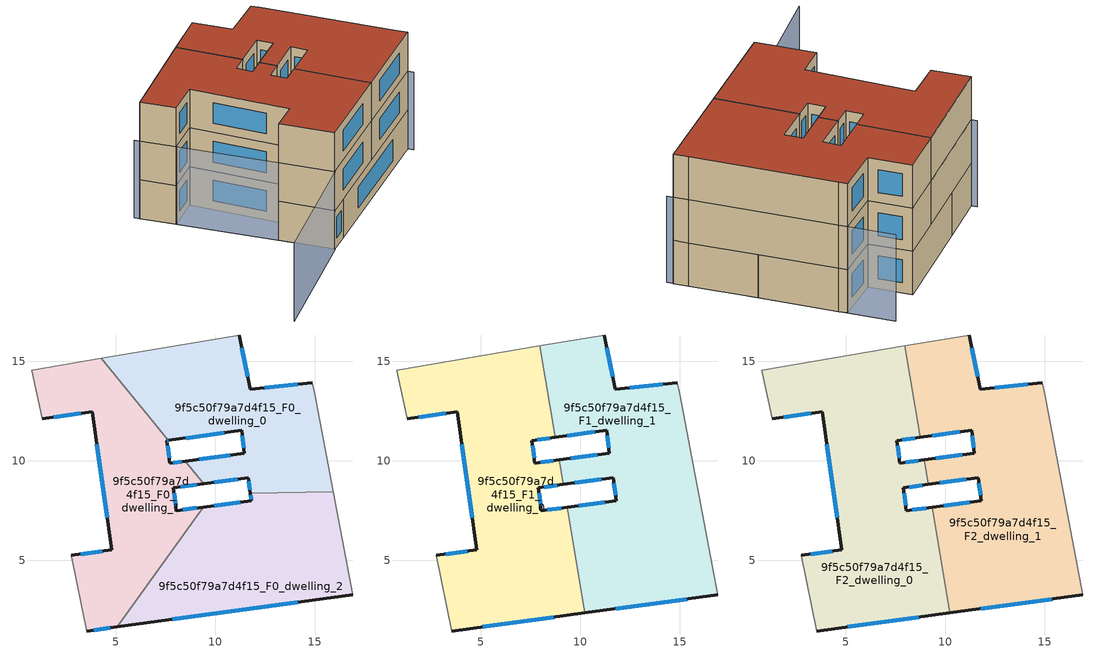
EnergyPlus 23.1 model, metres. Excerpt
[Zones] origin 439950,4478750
9f5c50f79a7d4f15_F0_dwelling_0
 floor ground (EU_floor_Construction): 14.87,13.91 14.99,13.36 15.93,8.44 11.76,8.35 11.65,9.15 9.42,8.84 8.49,9.98 11.45,10.37 11.32,11.53 7.65,11.01 4.27,15.14 11.2,16.31 11.76,13.58 z0
 wall outside (EU_wall_Construction): 14.87,13.91 11.76,13.58 11.2,16.31 / 9.42,8.84 11.65,9.15 11.76,8.35 / 7.65,11.01 11.32,11.53 11.45,10.37 8.49,9.98 z0:3
 wall adiabatic (EU_wall_Construction): 15.93,8.44 14.99,13.36 14.87,13.91 / 11.2,16.31 4.27,15.14 z0:3
 wall to 9f5c50f79a7d4f15_F0_dwelling_2 (EU_wall_Construction): 11.76,8.35 15.93,8.44 z0:3
 wall to 9f5c50f79a7d4f15_F0_dwelling_1 (EU_wall_Construction): 8.49,9.98 9.42,8.84 / 4.27,15.14 7.65,11.01 z0:3
 window (EU_Window_Construction): 14.14,13.83 12.49,13.65 / 11.67,8.96 11.73,8.54 / 9.94,8.92 11.12,9.08 / 10.76,10.28 9.18,10.07 / 11.35,11.26 11.42,10.64 / 8.51,11.13 10.46,11.41 / 11.63,14.22 11.33,15.67 z0.7:2.3
9f5c50f79a7d4f15_F0_dwelling_1
 floor ground (EU_floor_Construction): 7.65,11.01 7.56,11 7.72,9.88 8.49,9.98 9.42,8.84 7.89,8.63 8.04,7.49 9.39,7.67 5.08,1.65 3.54,1.44 2.77,5.25 4.81,5.52 3.82,12.45 1.31,12.11 0.78,14.55 4.27,15.14 z0
 wall outside (EU_wall_Construction): 8.49,9.98 7.72,9.88 7.56,11 7.65,11.01 / 9.39,7.67 8.04,7.49 7.89,8.63 9.42,8.84 / 3.54,1.44 5.08,1.65 / 1.31,12.11 3.82,12.45 4.81,5.52 2.77,5.25 z0:3
 wall adiabatic (EU_wall_Construction): 4.27,15.14 0.78,14.55 1.31,12.11 / 2.77,5.25 3.54,1.44 z0:3
 wall to 9f5c50f79a7d4f15_F0_dwelling_2 (EU_wall_Construction): 5.08,1.65 9.39,7.67 z0:3
 window (EU_Window_Construction): 7.58,11 7.63,11.01 / 7.68,10.14 7.6,10.74 / 8.31,9.96 7.9,9.9 / 8.25,8.68 9.06,8.8 / 8.01,7.76 7.93,8.37 / 9.08,7.62 8.36,7.53 / 3.9,1.49 4.72,1.6 / 4.33,5.45 3.25,5.31 / 4.05,10.83 4.58,7.14 / 1.9,12.19 3.23,12.37 z0.7:2.3
9f5c50f79a7d4f15_F0_dwelling_2
 floor ground (EU_floor_Construction): 15.93,8.44 16.73,4.19 16.91,3.26 5.08,1.65 9.39,7.67 11.81,7.98 11.76,8.35 z0
 wall outside (EU_wall_Construction): 5.08,1.65 16.91,3.26 / 11.76,8.35 11.81,7.98 9.39,7.67 z0:3
 wall adiabatic (EU_wall_Construction): 16.91,3.26 16.73,4.19 15.93,8.44 z0:3
 window (EU_Window_Construction): 7.85,2.03 14.14,2.88 / 11.25,7.91 9.96,7.74 / 11.77,8.27 11.8,8.07 z0.7:2.3
9f5c50f79a7d4f15_F1_dwelling_0
 floor to 9f5c50f79a7d4f15_F0_dwelling_1 (EU_floor_Construction): 7.65,11.01 7.56,11 7.72,9.88 8.49,9.98 9.05,9.29 9.14,8.81 7.89,8.63 8.04,7.49 9.33,7.66 9.34,7.6 5.08,1.65 3.54,1.44 2.77,5.25 4.81,5.52 3.82,12.45 1.31,12.11 0.78,14.55 4.27,15.14 z3
 floor to 9f5c50f79a7d4f15_F0_dwelling_0 (EU_floor_Construction): 8.93,10.04 9.05,9.29 8.49,9.98 z3; 7.96,15.77 8.74,11.17 7.65,11.01 4.27,15.14 z3
 floor to 9f5c50f79a7d4f15_F0_dwelling_2 (EU_floor_Construction): 9.34,7.6 10.23,2.35 5.08,1.65 z3
 wall outside (EU_wall_Construction): 8.93,10.04 7.72,9.88 7.56,11 8.74,11.17 / 9.33,7.66 8.04,7.49 7.89,8.63 9.14,8.8 / 3.54,1.44 10.23,2.35 / 1.31,12.11 3.82,12.45 4.81,5.52 2.77,5.25 z3:6
 wall to 9f5c50f79a7d4f15_F1_dwelling_1 (EU_wall_Construction): 8.74,11.17 7.96,15.77 / 9.14,8.8 8.93,10.04 / 10.23,2.35 9.33,7.66 z3:6
 wall adiabatic (EU_wall_Construction): 2.77,5.25 3.54,1.44 / 7.96,15.77 0.78,14.55 1.31,12.11 z3:6
 window (EU_Window_Construction): 7.84,11.04 8.46,11.13 / 7.68,10.14 7.6,10.74 / 8.64,10 8,9.92 / 8.18,8.67 8.85,8.77 / 8.01,7.76 7.93,8.37 / 9.03,7.62 8.35,7.53 / 5.11,1.66 8.66,2.14 / 4.33,5.45 3.25,5.31 / 4.05,10.83 4.58,7.14 / 1.9,12.19 3.23,12.37 z3.7:5.3
9f5c50f79a7d4f15_F1_dwelling_1
 floor to 9f5c50f79a7d4f15_F0_dwelling_0 (EU_floor_Construction): 14.87,13.91 14.99,13.36 15.93,8.44 11.76,8.35 11.65,9.15 9.42,8.84 9.05,9.29 8.93,10.04 11.45,10.37 11.32,11.53 8.74,11.17 7.96,15.77 11.2,16.31 11.76,13.58 z3
 floor to 9f5c50f79a7d4f15_F0_dwelling_2 (EU_floor_Construction): 15.93,8.44 16.73,4.19 16.91,3.26 10.23,2.35 9.34,7.6 9.39,7.67 11.81,7.98 11.76,8.35 z3
 floor to 9f5c50f79a7d4f15_F0_dwelling_1 (EU_floor_Construction): 9.05,9.29 9.42,8.84 9.14,8.81 z3
 wall outside (EU_wall_Construction): 10.23,2.35 16.91,3.26 / 9.14,8.8 11.65,9.15 11.81,7.98 9.33,7.66 / 8.74,11.17 11.32,11.53 11.45,10.37 8.93,10.04 / 14.87,13.91 11.76,13.58 11.2,16.31 z3:6
 wall adiabatic (EU_wall_Construction): 16.91,3.26 16.73,4.19 14.99,13.36 14.87,13.91 / 11.2,16.31 7.96,15.77 z3:6
 window (EU_Window_Construction): 11.79,2.56 15.34,3.04 / 11.23,7.91 9.91,7.73 / 11.68,8.88 11.77,8.26 / 9.72,8.89 11.06,9.07 / 10.86,10.29 9.52,10.12 / 11.35,11.26 11.42,10.64 / 9.34,11.25 10.71,11.44 / 11.63,14.22 11.33,15.67 / 14.14,13.83 12.49,13.65 z3.7:5.3
9f5c50f79a7d4f15_F2_dwelling_0
 floor to 9f5c50f79a7d4f15_F1_dwelling_0 (EU_floor_Construction): 7.96,15.77 8.74,11.17 7.56,11 7.72,9.88 8.93,10.04 9.14,8.8 7.89,8.63 8.04,7.49 9.33,7.66 10.23,2.35 3.54,1.44 2.77,5.25 4.81,5.52 3.82,12.45 1.31,12.11 0.78,14.55 z6
 wall outside (EU_wall_Construction): 8.93,10.04 7.72,9.88 7.56,11 8.74,11.17 / 9.33,7.66 8.04,7.49 7.89,8.63 9.14,8.8 / 3.54,1.44 10.23,2.35 / 1.31,12.11 3.82,12.45 4.81,5.52 2.77,5.25 z6:9
 wall to 9f5c50f79a7d4f15_F2_dwelling_1 (EU_wall_Construction): 8.74,11.17 7.96,15.77 / 9.14,8.8 8.93,10.04 / 10.23,2.35 9.33,7.66 z6:9
 wall adiabatic (EU_wall_Construction): 2.77,5.25 3.54,1.44 / 7.96,15.77 0.78,14.55 1.31,12.11 z6:9
 window (EU_Window_Construction): 7.84,11.04 8.46,11.13 / 7.68,10.14 7.6,10.74 / 8.64,10 8,9.92 / 8.18,8.67 8.85,8.77 / 8.01,7.76 7.93,8.37 / 9.03,7.62 8.35,7.53 / 5.11,1.66 8.66,2.14 / 4.33,5.45 3.25,5.31 / 4.05,10.83 4.58,7.14 / 1.9,12.19 3.23,12.37 z6.7:8.3
 roof outside (EU_roof_Construction): 10.23,2.35 9.33,7.66 8.04,7.49 7.89,8.63 9.14,8.8 8.93,10.04 7.72,9.88 7.56,11 8.74,11.17 7.96,15.77 0.78,14.55 1.31,12.11 3.82,12.45 4.81,5.52 2.77,5.25 3.54,1.44 z9
9f5c50f79a7d4f15_F2_dwelling_1
 floor to 9f5c50f79a7d4f15_F1_dwelling_1 (EU_floor_Construction): 14.87,13.91 14.99,13.36 16.73,4.19 16.91,3.26 10.23,2.35 9.33,7.66 11.81,7.98 11.65,9.15 9.14,8.8 8.93,10.04 11.45,10.37 11.32,11.53 8.74,11.17 7.96,15.77 11.2,16.31 11.76,13.58 z6
 wall outside (EU_wall_Construction): 10.23,2.35 16.91,3.26 / 9.14,8.8 11.65,9.15 11.81,7.98 9.33,7.66 / 8.74,11.17 11.32,11.53 11.45,10.37 8.93,10.04 / 14.87,13.91 11.76,13.58 11.2,16.31 z6:9
 wall adiabatic (EU_wall_Construction): 16.91,3.26 16.73,4.19 14.99,13.36 14.87,13.91 / 11.2,16.31 7.96,15.77 z6:9
 window (EU_Window_Construction): 11.79,2.56 15.34,3.04 / 11.23,7.91 9.91,7.73 / 11.68,8.88 11.77,8.26 / 9.72,8.89 11.06,9.07 / 10.86,10.29 9.52,10.12 / 11.35,11.26 11.42,10.64 / 9.34,11.25 10.71,11.44 / 11.63,14.22 11.33,15.67 / 14.14,13.83 12.49,13.65 z6.7:8.3
 roof outside (EU_roof_Construction): 16.91,3.26 16.73,4.19 14.99,13.36 14.87,13.91 11.76,13.58 11.2,16.31 7.96,15.77 8.74,11.17 11.32,11.53 11.45,10.37 8.93,10.04 9.14,8.8 11.65,9.15 11.81,7.98 9.33,7.66 10.23,2.35 z9
shading: 16.98,2.84 14.31,16.86 / 0.7,14.94 3.58,1.45 / 3.58,1.45 -5.61,-0.51 z0:6
[Building]
EU S2 Campaign: North Axis=0; Terrain=City; Solar Distribution=FullExterior
[Site:Location]
Madrid: Latitude=40.5; Longitude=-3.5; Time Zone=1; Elevation=609
[SizingPeriod:WeatherFileDays]
AnnualSizingPeriod: Begin Month=1; Begin Day of Month=1; End Month=12; End Day of Month=31; Day of Week for Start Day=Monday; Use Weather File Daylight Saving Period=No; Use Weather File Rain and Snow Indicators=No
[MATERIAL]
EU_InternalMass_Material: Roughness=MediumRough; Thickness=0.1; Conductivity=1; Density=1800; Specific Heat=900; Thermal Absorptance=0.9; Solar Absorptance=0.7; Visible Absorptance=0.7
[MATERIAL:NOMASS] Roughness=MediumRough; Thermal Absorptance=0.9; Solar Absorptance=0.7; Visible Absorptance=0.7
Name | Thermal Resistance
EU_wall_NoMass | 0.419739
EU_roof_NoMass | 0.352165
EU_floor_NoMass | 0.608284
[WINDOWMATERIAL:SIMPLEGLAZINGSYSTEM]
EU_Window_SimpleGlazing: UFactor=4.8352; Solar Heat Gain Coefficient=0.85; Visible Transmittance=0.85
[CONSTRUCTION]
EU_wall_Construction: EU_wall_NoMass
EU_roof_Construction: EU_roof_NoMass
EU_floor_Construction: EU_floor_NoMass
EU_Window_Construction: EU_Window_SimpleGlazing
EU_InternalMass_Construction: EU_InternalMass_Material
[ZONE] Type=1; Multiplier=1; Ceiling Height=autocalculate; Floor Area=autocalculate; Part of Total Floor Area=Yes
Name | Volume
9f5c50f79a7d4f15_F0_dwelling_0; 9f5c50f79a7d4f15_F0_dwelling_2 | 150.991
9f5c50f79a7d4f15_F1_dwelling_0; 9f5c50f79a7d4f15_F2_dwelling_0 | 226.499
9f5c50f79a7d4f15_F0_dwelling_1 | 150.987
9f5c50f79a7d4f15_F1_dwelling_1; 9f5c50f79a7d4f15_F2_dwelling_1 | 226.477
[INTERNALMASS] Construction=EU_InternalMass_Construction
Name | Zone or ZoneList | Surface Area
9f5c50f79a7d4f15_F0_dwelling_0_EU_InternalMass | 9f5c50f79a7d4f15_F0_dwelling_0 | 50.3303
9f5c50f79a7d4f15_F0_dwelling_1_EU_InternalMass | 9f5c50f79a7d4f15_F0_dwelling_1 | 50.3293
9f5c50f79a7d4f15_F0_dwelling_2_EU_InternalMass | 9f5c50f79a7d4f15_F0_dwelling_2 | 50.3305
9f5c50f79a7d4f15_F1_dwelling_0_EU_InternalMass | 9f5c50f79a7d4f15_F1_dwelling_0 | 75.5
9f5c50f79a7d4f15_F1_dwelling_1_EU_InternalMass | 9f5c50f79a7d4f15_F1_dwelling_1 | 75.4919
9f5c50f79a7d4f15_F2_dwelling_0_EU_InternalMass | 9f5c50f79a7d4f15_F2_dwelling_0 | 75.5
9f5c50f79a7d4f15_F2_dwelling_1_EU_InternalMass | 9f5c50f79a7d4f15_F2_dwelling_1 | 75.4919
[OTHEREQUIPMENT] Fuel Type=Electricity; Design Level Calculation Method=Watts/Area; Power per Zone Floor Area=1; Fraction Latent=0; Fraction Radiant=0; Fraction Lost=0; Carbon Dioxide Generation Rate=0; EndUse Subcategory=EU_Step8_InternalGains
Name | Zone or ZoneList or Space or SpaceList | Schedule
EU_Step8_InternalGain_9f5c50f79a7d4f15_F0_dwelling_0_f000 | 9f5c50f79a7d4f15_F0_dwelling_0 | EU_Step8_GainSchedule_9f5c50f79a7d4f15_F0_dwelling_0_f000
EU_Step8_InternalGain_9f5c50f79a7d4f15_F0_dwelling_1_f000 | 9f5c50f79a7d4f15_F0_dwelling_1 | EU_Step8_GainSchedule_9f5c50f79a7d4f15_F0_dwelling_1_f000
EU_Step8_InternalGain_9f5c50f79a7d4f15_F0_dwelling_2_f000 | 9f5c50f79a7d4f15_F0_dwelling_2 | EU_Step8_GainSchedule_9f5c50f79a7d4f15_F0_dwelling_2_f000
EU_Step8_InternalGain_9f5c50f79a7d4f15_F1_dwelling_0_f000 | 9f5c50f79a7d4f15_F1_dwelling_0 | EU_Step8_GainSchedule_9f5c50f79a7d4f15_F1_dwelling_0_f000
EU_Step8_InternalGain_9f5c50f79a7d4f15_F1_dwelling_1_f000 | 9f5c50f79a7d4f15_F1_dwelling_1 | EU_Step8_GainSchedule_9f5c50f79a7d4f15_F1_dwelling_1_f000
EU_Step8_InternalGain_9f5c50f79a7d4f15_F2_dwelling_0_f000 | 9f5c50f79a7d4f15_F2_dwelling_0 | EU_Step8_GainSchedule_9f5c50f79a7d4f15_F2_dwelling_0_f000
EU_Step8_InternalGain_9f5c50f79a7d4f15_F2_dwelling_1_f000 | 9f5c50f79a7d4f15_F2_dwelling_1 | EU_Step8_GainSchedule_9f5c50f79a7d4f15_F2_dwelling_1_f000
[ZONEVENTILATION:DESIGNFLOWRATE] Schedule=EU_AlwaysOn; Design Flow Rate Calculation Method=AirChanges/Hour; Air Changes per Hour=0.703302; Ventilation Type=Natural; Fan Pressure Rise=0; Fan Total Efficiency=1; Constant Term Coefficient=1; Temperature Term Coefficient=0; Velocity Term Coefficient=0; Velocity Squared Term Coefficient=0; Minimum Indoor Temperature=-100; Maximum Indoor Temperature=100; Delta Temperature=-100; Minimum Outdoor Temperature=-100; Maximum Outdoor Temperature=100; Maximum Wind Speed=40
Name | Zone or ZoneList or Space or SpaceList
EU_ConstantAir_9f5c50f79a7d4f15_F0_dwelling_0 | 9f5c50f79a7d4f15_F0_dwelling_0
EU_ConstantAir_9f5c50f79a7d4f15_F0_dwelling_1 | 9f5c50f79a7d4f15_F0_dwelling_1
EU_ConstantAir_9f5c50f79a7d4f15_F0_dwelling_2 | 9f5c50f79a7d4f15_F0_dwelling_2
EU_ConstantAir_9f5c50f79a7d4f15_F1_dwelling_0 | 9f5c50f79a7d4f15_F1_dwelling_0
EU_ConstantAir_9f5c50f79a7d4f15_F1_dwelling_1 | 9f5c50f79a7d4f15_F1_dwelling_1
EU_ConstantAir_9f5c50f79a7d4f15_F2_dwelling_0 | 9f5c50f79a7d4f15_F2_dwelling_0
EU_ConstantAir_9f5c50f79a7d4f15_F2_dwelling_1 | 9f5c50f79a7d4f15_F2_dwelling_1
[HVACTEMPLATE:THERMOSTAT] Constant Heating Setpoint=20; Constant Cooling Setpoint=50
EU_HeatOnly_9f5c50f79a7d4f15_F0_dwelling_0; EU_HeatOnly_9f5c50f79a7d4f15_F0_dwelling_1; EU_HeatOnly_9f5c50f79a7d4f15_F0_dwelling_2; EU_HeatOnly_9f5c50f79a7d4f15_F1_dwelling_0; EU_HeatOnly_9f5c50f79a7d4f15_F1_dwelling_1; EU_HeatOnly_9f5c50f79a7d4f15_F2_dwelling_0; EU_HeatOnly_9f5c50f79a7d4f15_F2_dwelling_1
[HVACTEMPLATE:ZONE:IDEALLOADSAIRSYSTEM] System Availability Schedule=EU_AlwaysOn; Maximum Heating Supply Air Temperature=50; Minimum Cooling Supply Air Temperature=13; Maximum Heating Supply Air Humidity Ratio=0.0156; Minimum Cooling Supply Air Humidity Ratio=0.0077; Heating Limit=NoLimit; Cooling Limit=NoLimit; Heating Availability Schedule=EU_AlwaysOn; Cooling Availability Schedule=EU_CoolingOff; Dehumidification Control Type=ConstantSensibleHeatRatio; Cooling Sensible Heat Ratio=0.7; Dehumidification Setpoint=60; Humidification Control Type=None; Humidification Setpoint=30; Outdoor Air Method=None; Outdoor Air Flow Rate per Person=0.00944; Outdoor Air Flow Rate per Zone Floor Area=0; Outdoor Air Flow Rate per Zone=0; Demand Controlled Ventilation Type=None; Outdoor Air Economizer Type=NoEconomizer; Heat Recovery Type=None; Sensible Heat Recovery Effectiveness=0.7; Latent Heat Recovery Effectiveness=0.65
Name | Template Thermostat
9f5c50f79a7d4f15_F0_dwelling_0 | EU_HeatOnly_9f5c50f79a7d4f15_F0_dwelling_0
9f5c50f79a7d4f15_F0_dwelling_1 | EU_HeatOnly_9f5c50f79a7d4f15_F0_dwelling_1
9f5c50f79a7d4f15_F0_dwelling_2 | EU_HeatOnly_9f5c50f79a7d4f15_F0_dwelling_2
9f5c50f79a7d4f15_F1_dwelling_0 | EU_HeatOnly_9f5c50f79a7d4f15_F1_dwelling_0
9f5c50f79a7d4f15_F1_dwelling_1 | EU_HeatOnly_9f5c50f79a7d4f15_F1_dwelling_1
9f5c50f79a7d4f15_F2_dwelling_0 | EU_HeatOnly_9f5c50f79a7d4f15_F2_dwelling_0
9f5c50f79a7d4f15_F2_dwelling_1 | EU_HeatOnly_9f5c50f79a7d4f15_F2_dwelling_1
[SIZING:ZONE] Zone Cooling Design Supply Air Temperature Input Method=SupplyAirTemperature; Zone Cooling Design Supply Air Temperature=13; Zone Heating Design Supply Air Temperature Input Method=SupplyAirTemperature; Zone Heating Design Supply Air Temperature=50; Zone Cooling Design Supply Air Humidity Ratio=0.008; Zone Heating Design Supply Air Humidity Ratio=0.008; Cooling Design Air Flow Method=DesignDay; Cooling Design Air Flow Rate=0; Cooling Minimum Air Flow per Zone Floor Area=0.000762; Cooling Minimum Air Flow=0; Cooling Minimum Air Flow Fraction=0.2; Heating Design Air Flow Method=DesignDay; Heating Design Air Flow Rate=0; Heating Maximum Air Flow per Zone Floor Area=0.002032; Heating Maximum Air Flow=0.141576; Heating Maximum Air Flow Fraction=0.3; Account for Dedicated Outdoor Air System=No; Dedicated Outdoor Air System Control Strategy=NeutralSupplyAir; Dedicated Outdoor Air Low Setpoint Temperature for Design=autosize; Dedicated Outdoor Air High Setpoint Temperature for Design=autosize; Zone Load Sizing Method=Sensible Load Only No Latent Load; Zone Latent Cooling Design Supply Air Humidity Ratio Input Method=HumidityRatioDifference; Zone Cooling Design Supply Air Humidity Ratio Difference=0.005; Zone Latent Heating Design Supply Air Humidity Ratio Input Method=HumidityRatioDifference; Zone Humidification Design Supply Air Humidity Ratio Difference=0.005
9f5c50f79a7d4f15_F0_dwelling_0; 9f5c50f79a7d4f15_F0_dwelling_1; 9f5c50f79a7d4f15_F0_dwelling_2; 9f5c50f79a7d4f15_F1_dwelling_0; 9f5c50f79a7d4f15_F1_dwelling_1; 9f5c50f79a7d4f15_F2_dwelling_0; 9f5c50f79a7d4f15_F2_dwelling_1
[SCHEDULE:CONSTANT]
Name | Hourly Value
EU_AlwaysOn | 1
EU_CoolingOff | 0
[SCHEDULE:FILE] Column Number=1; Rows to Skip at Top=0; Number of Hours of Data=8760; Column Separator=Comma; Interpolate to Timestep=No; Minutes per Item=60; Adjust Schedule for Daylight Savings=Yes
Name | File
EU_Step8_GainSchedule_9f5c50f79a7d4f15_F0_dwelling_0_f000 | ../../schedules/9f5c50f79a7d4f15/9f5c50f79a7d4f15_F0_dwelling_0_f000_gain.csv
EU_Step8_GainSchedule_9f5c50f79a7d4f15_F0_dwelling_1_f000 | ../../schedules/9f5c50f79a7d4f15/9f5c50f79a7d4f15_F0_dwelling_1_f000_gain.csv
EU_Step8_GainSchedule_9f5c50f79a7d4f15_F0_dwelling_2_f000 | ../../schedules/9f5c50f79a7d4f15/9f5c50f79a7d4f15_F0_dwelling_2_f000_gain.csv
EU_Step8_GainSchedule_9f5c50f79a7d4f15_F1_dwelling_0_f000 | ../../schedules/9f5c50f79a7d4f15/9f5c50f79a7d4f15_F1_dwelling_0_f000_gain.csv
EU_Step8_GainSchedule_9f5c50f79a7d4f15_F1_dwelling_1_f000 | ../../schedules/9f5c50f79a7d4f15/9f5c50f79a7d4f15_F1_dwelling_1_f000_gain.csv
EU_Step8_GainSchedule_9f5c50f79a7d4f15_F2_dwelling_0_f000 | ../../schedules/9f5c50f79a7d4f15/9f5c50f79a7d4f15_F2_dwelling_0_f000_gain.csv
EU_Step8_GainSchedule_9f5c50f79a7d4f15_F2_dwelling_1_f000 | ../../schedules/9f5c50f79a7d4f15/9f5c50f79a7d4f15_F2_dwelling_1_f000_gain.csv
